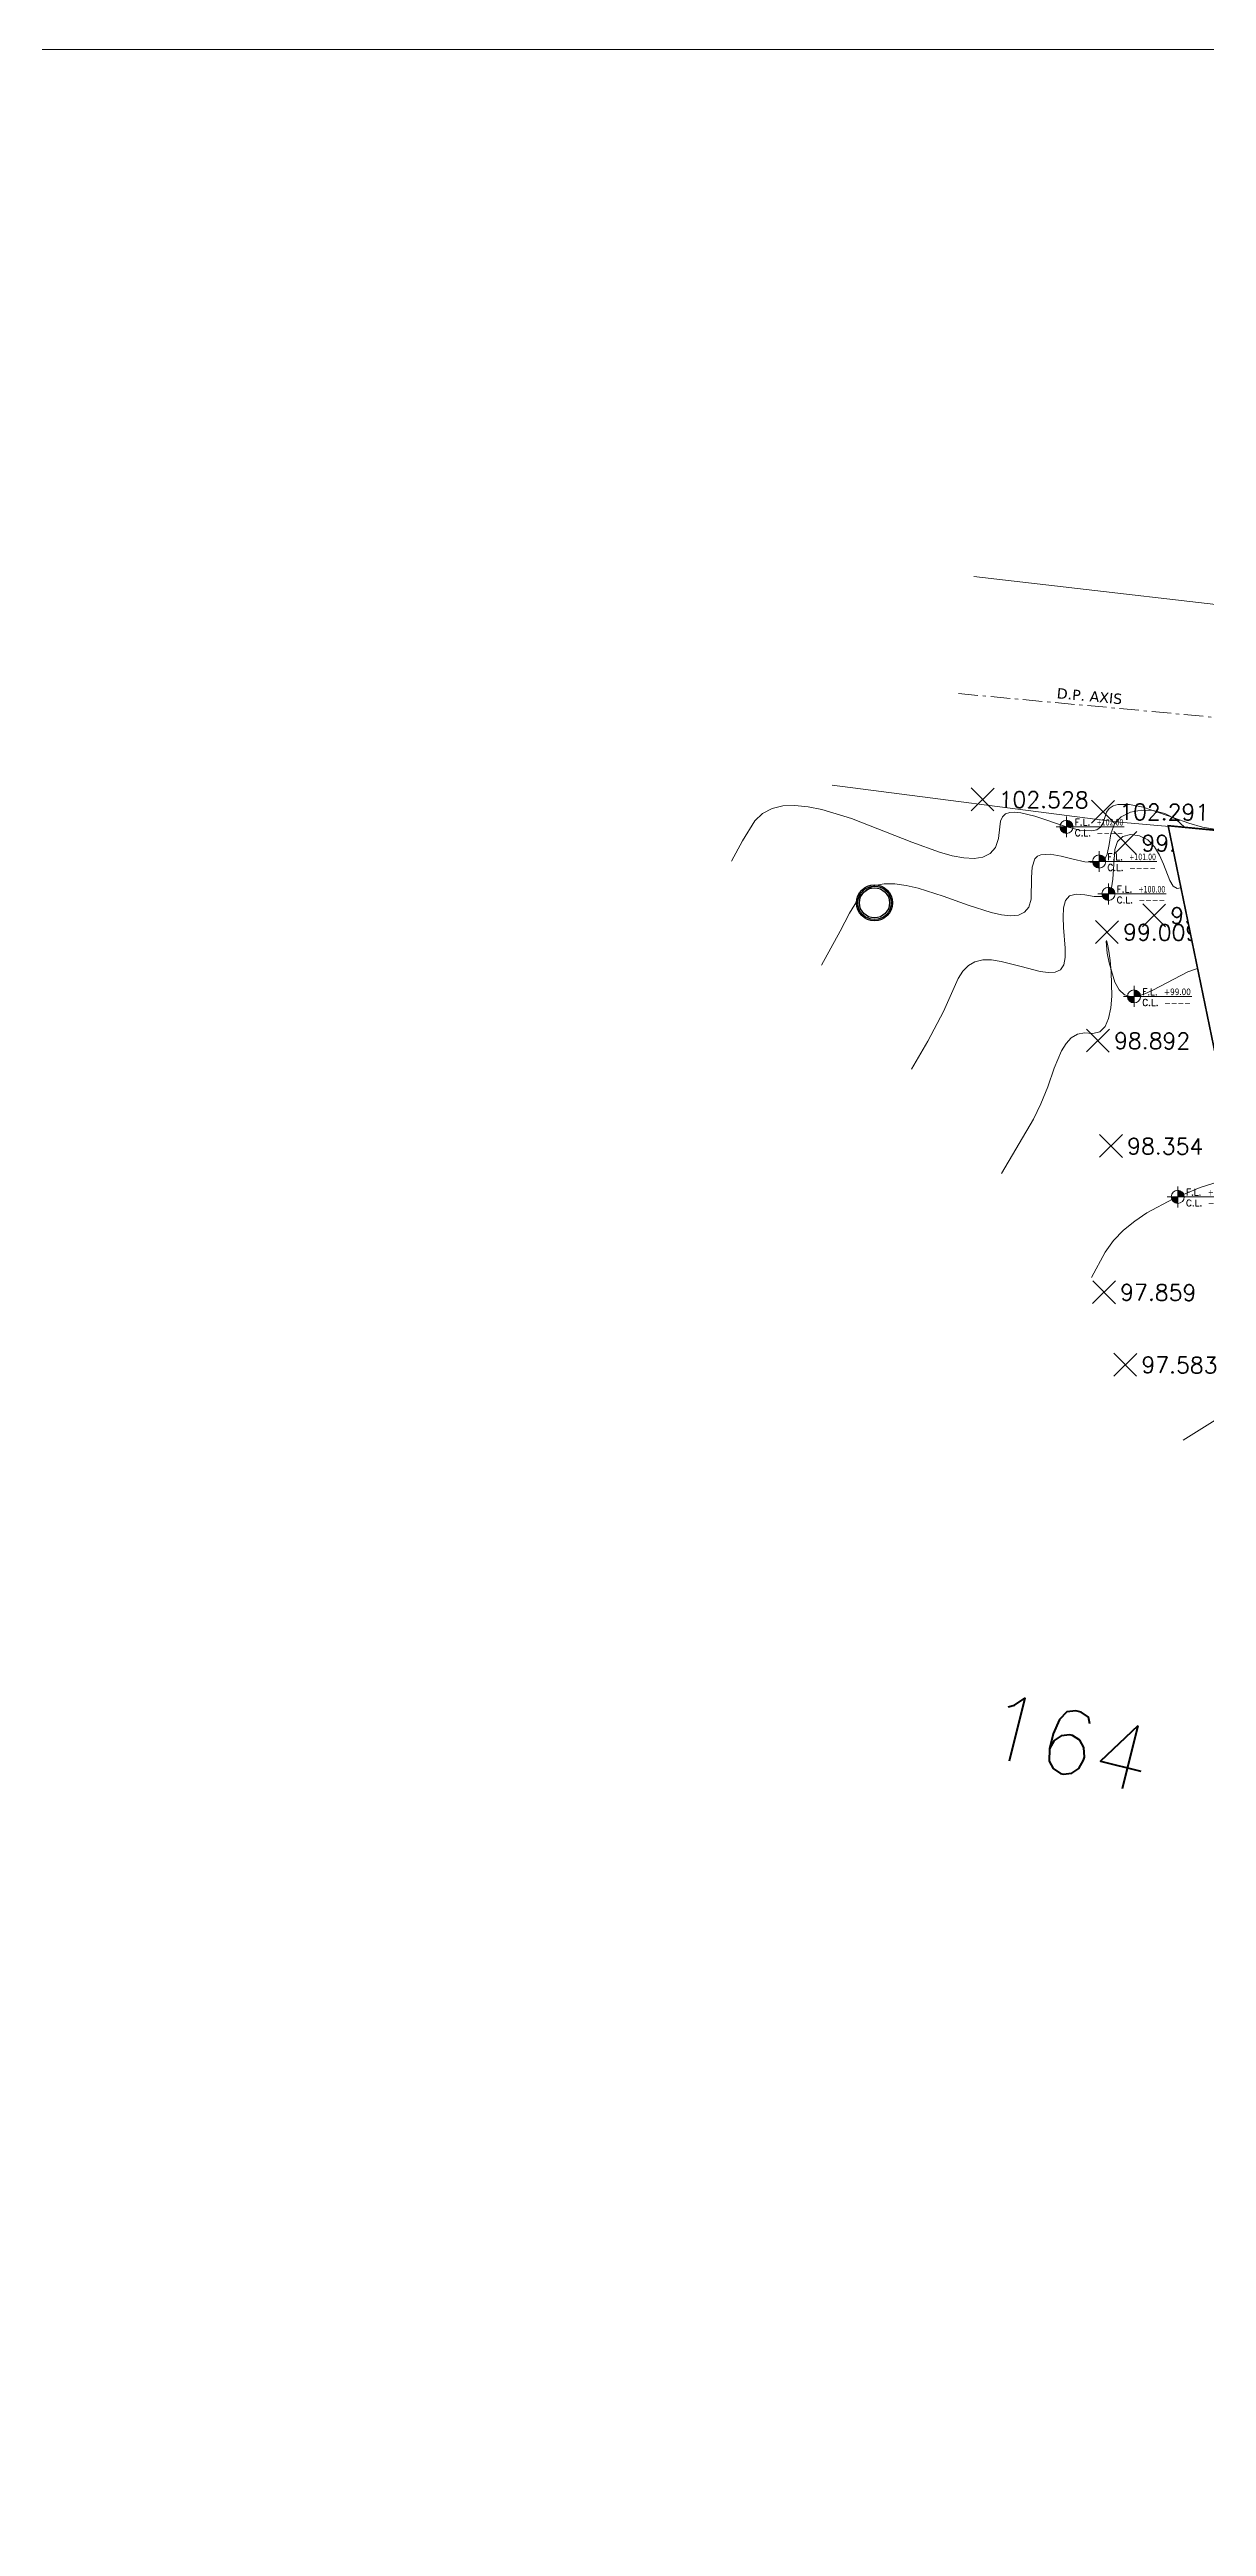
# Model space of a CAD drawing. Header units: inches. Extents: x -48 to 777, y -156 to 510.
# Drawn here: x 251 to 286.8, y 110.9 to 187.6 of the extents above; entities that cross this region are included whole.
import ezdxf
from ezdxf.enums import TextEntityAlignment as Align

# ---------------------------------------------------------------- set-up
doc = ezdxf.new("R2010")
doc.units = ezdxf.units.IN
doc.header["$MEASUREMENT"] = 0
doc.set_wipeout_variables(frame=1)
for name, pattern in [('ACAD_ISO10W100', [18, 12, -3, 0, -3]), ('HIDDEN', [0.375, 0.25, -0.125]), ('NUHA', [1.45, 0.75, -0.25, 0.2, -0.25])]:
    doc.linetypes.add(name, pattern=pattern)
for name, color, linetype, lineweight in [('A-DIM', 9, 'Continuous', 5), ('A-HIDDEN', 254, 'HIDDEN', 5), ('A-LEVELS', 139, 'Continuous', 20), ('A-LIMIT LOT', 235, 'ACAD_ISO10W100', 20), ('A-LIMIT ROAD', 69, 'Continuous', 20), ('A-NOTES', 151, 'Continuous', 20), ('A-SIGNS1', 20, 'Continuous', 15), ('A-SIGNS2', 30, 'Continuous', 15), ('A-TEXT', 50, 'Continuous', 15)]:
    doc.layers.add(name, color=color, linetype=linetype, lineweight=lineweight)
doc.layers.add('pts pc', color=7, linetype='Continuous')
doc.styles.add('2mm', font='simplex.shx', dxfattribs={"height": 0.5})
doc.styles.add('5mm', font='simplex_.ttf', dxfattribs={"height": 5})
doc.styles.add('ROMAND', font='verdana.ttf')
doc.styles.add('ROMANS', font='romans__.ttf', dxfattribs={"height": 0.14})

# ---------------------------------------------------------------- blocks, each defined once
blk = doc.blocks.new('GXFHGCGFCD')
at = {"layer": 'A-SIGNS1', "linetype": 'NUHA'}
h = blk.add_hatch(color=256, dxfattribs=at)
h.paths.add_polyline_path([(90.382, 61.33), (90.382, 61.17), (90.542, 61.17, 0.414214)])
h.paths.add_polyline_path([(90.382, 61.17), (90.222, 61.17, 0.414214), (90.382, 61.01)])
at = {"layer": 'A-SIGNS1'}
for p, q in [((90.126, 61.17), (91.79, 61.17)), ((90.382, 60.914), (90.382, 61.426))]:
    blk.add_line(p, q, dxfattribs=at)
blk.add_circle((90.382, 61.17), 0.16, dxfattribs=at)
blk = doc.blocks.new('DGXFHXFGDFD')
at = {"layer": 'A-SIGNS1'}
blk.add_blockref('GXFHGCGFCD', (0, 0), dxfattribs=at)
at = {"layer": 'A-SIGNS2', "linetype": 'NUHA', "style": 'ROMANS'}
for s, p in [('C.L.', (90.583, 60.941)), ('F.L.', (90.583, 61.203))]:
    blk.add_text(s, height=0.16, dxfattribs=at).set_placement(p)
at = {"layer": 'A-SIGNS2', "style": 'ROMANS', "width": 0.910135, "flags": 4}
for tag, p, p2 in [('NIV.BETON', (91.116, 60.941), (91.79, 60.941)), ('NIV.FINI', (91.116, 61.203), (91.79, 61.203))]:
    blk.add_attdef(tag, text='', height=0.16, dxfattribs=at).set_placement(p, p2, align=Align.FIT)
blk = doc.blocks.new('LOT 688  TOPOGRAPHIC PLAN')
blk.add_circle((-316005.9171, -27895.93821), 0.55739)
at = {"layer": 'A-LEVELS', "linetype": 'Continuous'}
for points in [[(-316010.34114, -27894.64581), (-316010.00251, -27894.01943), (-316009.62351, -27893.40383), (-316009.37992, -27893.17021), (-316009.08748, -27893.01798), (-316008.7518, -27892.93897), (-316008.37881, -27892.92432), (-316007.97444, -27892.96518), (-316007.54463, -27893.05271), (-316006.6324, -27893.33239), (-316004.76361, -27894.06247), (-316003.90195, -27894.37129), (-316003.51007, -27894.48068), (-316003.15206, -27894.54826), (-316002.83385, -27894.56517), (-316002.56138, -27894.52258), (-316002.34059, -27894.41164), (-316002.17739, -27894.22349), (-316002.07772, -27893.94929), (-316002.04, -27893.58977), (-316002.01605, -27893.41372), (-316001.95978, -27893.27679), (-316001.86426, -27893.18783), (-316001.73395, -27893.14124), (-316001.57362, -27893.13104), (-316001.38803, -27893.15127), (-316000.96012, -27893.25911), (-316000.0107, -27893.57714), (-315999.5654, -27893.69179), (-315999.1905, -27893.71318), (-315999.04136, -27893.67397), (-315998.92411, -27893.59353), (-315998.84351, -27893.46589), (-315998.79683, -27893.29467), (-315998.74187, -27893.13398), (-315998.65411, -27893.01538), (-315998.53605, -27892.93585), (-315998.39102, -27892.89133), (-315998.03347, -27892.89091), (-315997.60824, -27892.98143), (-315996.66184, -27893.30447), (-315996.19421, -27893.47158), (-315995.766, -27893.59882), (-315995.40397, -27893.65349)], [(-316007.5579, -27897.86741), (-316006.97798, -27896.81437), (-316006.69092, -27896.25364), (-316006.36504, -27895.72494), (-316006.15768, -27895.52825), (-316005.90678, -27895.4032), (-316005.61537, -27895.34633), (-316005.29036, -27895.34757), (-316004.93862, -27895.39684), (-316004.56705, -27895.48407), (-316003.79195, -27895.73212), (-316003.02018, -27896.01112), (-316002.30684, -27896.24048), (-316001.9893, -27896.31136), (-316001.70703, -27896.33962), (-316001.46692, -27896.31516), (-316001.27585, -27896.22793), (-316001.14072, -27896.06784), (-316001.06838, -27895.82488), (-316001.05622, -27895.15648), (-316001.0371, -27894.82978), (-316000.95335, -27894.57779), (-316000.8742, -27894.49608), (-316000.76692, -27894.44805), (-316000.48419, -27894.4336), (-316000.13983, -27894.49289), (-315999.76893, -27894.5838), (-315999.4066, -27894.66421), (-315999.08795, -27894.69199), (-315998.84808, -27894.62503), (-315998.76847, -27894.54306), (-315998.71562, -27894.42803), (-315998.6575, -27894.13068), (-315998.60653, -27893.79859), (-315998.49541, -27893.49756), (-315998.28608, -27893.27282), (-315997.99834, -27893.12875), (-315997.65882, -27893.06495), (-315997.29414, -27893.08101), (-315996.93091, -27893.17654), (-315996.59576, -27893.35111), (-315996.31531, -27893.60434), (-315996.11265, -27893.93039), (-315995.9661, -27894.25485), (-315995.89754, -27894.37855), (-315995.82329, -27894.45617), (-315995.73684, -27894.47282), (-315995.63545, -27894.42812)], [(-316001.99141, -27904.31061), (-316000.99946, -27902.63307), (-316000.76869, -27902.16032), (-316000.55746, -27901.62691), (-316000.35708, -27901.04892), (-316000.1287, -27900.51413), (-315999.99073, -27900.29307), (-315999.82983, -27900.11897), (-315999.6407, -27900.00388), (-315999.41801, -27899.95985), (-315999.16598, -27899.97879), (-315998.94736, -27899.92927), (-315998.78659, -27899.76575), (-315998.67648, -27899.51181), (-315998.60967, -27899.19147), (-315998.5788, -27898.82873), (-315998.59543, -27898.0721), (-315998.6282, -27897.72622), (-315998.66745, -27897.43397), (-315998.70583, -27897.21936), (-315998.73596, -27897.1064), (-315998.75051, -27897.1189), (-315998.74411, -27897.26036), (-315998.71503, -27897.49686), (-315998.66196, -27897.79047), (-315998.47852, -27898.39721), (-315998.3455, -27898.63445), (-315998.18362, -27898.782), (-315997.99514, -27898.84101), (-315997.78359, -27898.82692), (-315997.55252, -27898.75521), (-315997.30548, -27898.64136), (-315996.22863, -27898.07431), (-315995.95499, -27897.98205), (-315995.68661, -27897.94009), (-315995.17065, -27897.9811)], [(-315999.20817, -27907.53221), (-315998.78537, -27906.74548), (-315998.52355, -27906.38893), (-315998.2144, -27906.06936), (-315997.86671, -27905.78353), (-315997.48928, -27905.52822), (-315996.6804, -27905.09625), (-315995.84485, -27904.75064), (-315994.99361, -27904.47902)], [(-315996.37243, -27912.56863), (-315994.06274, -27911.11991)]]:
    blk.add_lwpolyline(points, dxfattribs=at)
at = {"layer": 'A-LEVELS', "color": 209, "linetype": 'Continuous'}
blk.add_lwpolyline([(-316004.77465, -27901.08901), (-316004.27276, -27900.21677), (-316003.78649, -27899.30078), (-316003.32458, -27898.27477), (-316003.18093, -27898.05707), (-316003.01186, -27897.88072), (-316002.81025, -27897.75868), (-316002.57032, -27897.70178), (-316002.29717, -27897.70344), (-316002.00119, -27897.74858), (-316001.38247, -27897.90874), (-316000.79761, -27898.06114), (-316000.54395, -27898.09658), (-316000.33005, -27898.08466), (-316000.16634, -27898.01025), (-316000.06299, -27897.85854), (-316000.01876, -27897.62984), (-316000.01679, -27897.34513), (-316000.06759, -27896.69761), (-316000.08436, -27896.37976), (-316000.07137, -27896.09582), (-316000.01062, -27895.86829), (-315999.8841, -27895.71964), (-315999.67613, -27895.66949), (-315999.40579, -27895.69471), (-315999.11891, -27895.73915), (-315998.86206, -27895.74583), (-315998.68003, -27895.65988), (-315998.58122, -27895.47004), (-315998.53974, -27895.20621), (-315998.52831, -27894.89989), (-315998.48664, -27894.28586), (-315998.40189, -27894.04115), (-315998.23838, -27893.8799), (-315997.994, -27893.82156), (-315997.7164, -27893.86172), (-315997.45904, -27893.99312), (-315997.25645, -27894.20226), (-315997.10078, -27894.46182), (-315996.97846, -27894.74253), (-315996.77952, -27895.25048), (-315996.67573, -27895.41924), (-315996.55101, -27895.4924), (-315996.39767, -27895.45923), (-315996.2184, -27895.34161), (-315995.79711, -27894.95388), (-315995.3172, -27894.53096)], dxfattribs=at)
at = {"layer": 'A-LIMIT LOT', "linetype": 'Continuous', "const_width": 0.1}
blk.add_lwpolyline([(-315996.80172, -27893.57917), (-315985.1164, -27950.2257), (-315970.22923, -27937.16678), (-315964.6636, -27941.43051), (-315964.08799, -27936.87852), (-315969.32038, -27930.53073), (-315969.32038, -27896.23659), (-315996.80172, -27893.57917)], dxfattribs=at)
at = {"layer": 'A-LIMIT ROAD', "linetype": 'Continuous'}
for points in [[(-315992.15526, -27887.07533), (-316002.84459, -27885.83384)], [(-315998.45513, -27893.43141), (-316007.22571, -27892.29341)], [(-315998.45513, -27893.43141), (-315996.80172, -27893.57917)]]:
    blk.add_lwpolyline(points, dxfattribs=at)
at = {"layer": 'pts pc', "linetype": 'Continuous'}
for points in [[(-316002.22064, -27892.38548), (-316002.93142, -27893.08868)], [(-316002.22443, -27893.09247), (-316002.92763, -27892.38169)], [(-315998.49264, -27892.76747), (-315999.20342, -27893.47067)], [(-315998.49643, -27893.47446), (-315999.19963, -27892.76368)], [(-315997.80482, -27893.73517), (-315998.5156, -27894.43837)], [(-315997.80861, -27894.44216), (-315998.51181, -27893.73138)], [(-315996.9128, -27895.97398), (-315997.62358, -27896.67718)], [(-315996.91659, -27896.68097), (-315997.61979, -27895.97019)], [(-315998.3716, -27896.49217), (-315999.08238, -27897.19537)], [(-315998.37539, -27897.19916), (-315999.07859, -27896.48838)], [(-315998.6516, -27899.84872), (-315999.36238, -27900.55192)], [(-315998.65539, -27900.55571), (-315999.35859, -27899.84493)], [(-315998.24608, -27903.10994), (-315998.95686, -27903.81314)], [(-315998.24987, -27903.81693), (-315998.95307, -27903.10615)], [(-315998.46034, -27907.63485), (-315999.17112, -27908.33805)], [(-315998.46413, -27908.34184), (-315999.16733, -27907.63106)], [(-315997.80536, -27909.8794), (-315998.51614, -27910.5826)], [(-315997.80915, -27910.58639), (-315998.51235, -27909.87561)]]:
    blk.add_lwpolyline(points, dxfattribs=at)
at = {"layer": 'pts pc'}
for centre, radius in [((-316005.9171, -27895.93821), 0.5174), ((-316005.91824, -27895.93821), 0.46554)]:
    blk.add_circle(centre, radius, dxfattribs=at)
at = {"layer": 'A-SIGNS1'}
ref = blk.add_blockref('DGXFHXFGDFD', (-316114.50924, -27971.10049), dxfattribs=dict(at, xscale=1.267200000000003, yscale=1.267200000000003, zscale=1.267200000000003))
ref.add_attrib('NIV.FINI', '+102.00', dxfattribs={"layer": 'A-SIGNS2', "height": 0.202752, "style": 'ROMAND', "width": 0.680836}).set_placement((-315999.04722, -27893.54387), (-315998.21925, -27893.54387), align=Align.FIT)
ref.add_attrib('NIV.BETON', '----', dxfattribs={"layer": 'A-SIGNS2', "height": 0.202752, "style": 'ROMAND', "width": 1.634557}).set_placement((-315999.04722, -27893.87564), (-315998.21925, -27893.87564), align=Align.FIT)
at = {"layer": 'A-NOTES', "linetype": 'Continuous', "style": '5mm'}
blk.add_text('164', height=2, rotation=346.2456335, dxfattribs=at).set_placement((-316002.66321, -27922.27149))
at = {"layer": 'A-TEXT', "insert": (-316000.26204, -27889.28746), "char_height": 0.32, "width": 71.8076328, "attachment_point": 1, "rotation": 354.6962451, "style": 'ROMAND'}
blk.add_mtext('D.P. AXIS', dxfattribs=at)
at = {"layer": 'pts pc', "color": 1, "char_height": 0.5, "attachment_point": 1, "rotation": 359.6928524, "style": '2mm'}
for s, insert, width in [('\\Fsimplex.shx;\\W1.0000000000;\\T1.0000000000;\\o\\l102.528', (-316002.0747, -27892.48976), 3.452381), ('\\Fsimplex.shx;\\W1.0000000000;\\T1.0000000000;\\o\\l102.291', (-315998.3467, -27892.87175), 3.3571429), ('\\Fsimplex.shx;\\W1.0000000000;\\T1.0000000000;\\o\\l99.486', (-315997.65887, -27893.83945), 3.0714286), ('\\Fsimplex.shx;\\W1.0000000000;\\T1.0000000000;\\o\\l99.009', (-315998.22566, -27896.59645), 3.0714286), ('\\Fsimplex.shx;\\W1.0000000000;\\T1.0000000000;\\o\\l99.165', (-315996.76686, -27896.07827), 2.9761905), ('\\Fsimplex.shx;\\W1.0000000000;\\T1.0000000000;\\o\\l98.892', (-315998.50566, -27899.953), 3.0714286), ('\\Fsimplex.shx;\\W1.0000000000;\\T1.0000000000;\\o\\l98.354', (-315998.10013, -27903.21422), 3.0714286), ('\\Fsimplex.shx;\\W1.0000000000;\\T1.0000000000;\\o\\l97.859', (-315998.31439, -27907.73914), 3.0714286), ('\\Fsimplex.shx;\\W1.0000000000;\\T1.0000000000;\\o\\l97.583', (-315997.65942, -27909.98368), 3.0714286)]:
    blk.add_mtext(s, dxfattribs=dict(at, insert=insert, width=width))
at = {"linetype": 'Continuous'}
blk.add_wipeout([(-315996.80172, -27893.57917), (-315969.32038, -27896.23659), (-315969.32038, -27930.53073), (-315964.08799, -27936.87852), (-315964.6636, -27941.43051), (-315970.22923, -27937.16678), (-315985.1164, -27950.2257)], dxfattribs=at).dxf.layer = 'A-LIMIT LOT'
at = {"layer": 'A-HIDDEN', "linetype": 'ACAD_ISO10W100', "ltscale": 0.05}
blk.add_line((-316003.31537, -27889.46215), (-315961.40493, -27893.35283), dxfattribs=at)
at = {"layer": 'A-SIGNS1'}
ref = blk.add_blockref('DGXFHXFGDFD', (-316113.49992, -27972.17327), dxfattribs=dict(at, xscale=1.267200000000003, yscale=1.267200000000003, zscale=1.267200000000003))
ref.add_attrib('NIV.FINI', '+101.00', dxfattribs={"layer": 'A-SIGNS2', "height": 0.202752, "style": 'ROMAND', "width": 0.680836}).set_placement((-315998.0379, -27894.61666), (-315997.20993, -27894.61666), align=Align.FIT)
ref.add_attrib('NIV.BETON', '----', dxfattribs={"layer": 'A-SIGNS2', "height": 0.202752, "style": 'ROMAND', "width": 1.634557}).set_placement((-315998.0379, -27894.94842), (-315997.20993, -27894.94842), align=Align.FIT)
ref = blk.add_blockref('DGXFHXFGDFD', (-316113.21193, -27973.17464), dxfattribs=dict(at, xscale=1.267200000000003, yscale=1.267200000000003, zscale=1.267200000000003))
ref.add_attrib('NIV.FINI', '+100.00', dxfattribs={"layer": 'A-SIGNS2', "height": 0.202752, "style": 'ROMAND', "width": 0.680836}).set_placement((-315997.74991, -27895.61803), (-315996.92194, -27895.61803), align=Align.FIT)
ref.add_attrib('NIV.BETON', '----', dxfattribs={"layer": 'A-SIGNS2', "height": 0.202752, "style": 'ROMAND', "width": 1.634557}).set_placement((-315997.74991, -27895.9498), (-315996.92194, -27895.9498), align=Align.FIT)
ref = blk.add_blockref('DGXFHXFGDFD', (-316112.42126, -27976.34873), dxfattribs=dict(at, xscale=1.267200000000003, yscale=1.267200000000003, zscale=1.267200000000003))
ref.add_attrib('NIV.FINI', '+99.00', dxfattribs={"layer": 'A-SIGNS2', "height": 0.202752, "style": 'ROMAND', "width": 0.797031}).set_placement((-315996.95924, -27898.79211), (-315996.13128, -27898.79211), align=Align.FIT)
ref.add_attrib('NIV.BETON', '----', dxfattribs={"layer": 'A-SIGNS2', "height": 0.202752, "style": 'ROMAND', "width": 1.634557}).set_placement((-315996.95924, -27899.12388), (-315996.13128, -27899.12388), align=Align.FIT)
ref = blk.add_blockref('DGXFHXFGDFD', (-316111.06787, -27982.55128), dxfattribs=dict(at, xscale=1.267200000000003, yscale=1.267200000000003, zscale=1.267200000000003))
ref.add_attrib('NIV.FINI', '+98.00', dxfattribs={"layer": 'A-SIGNS2', "height": 0.202752, "style": 'ROMAND', "width": 0.797031}).set_placement((-315995.60586, -27904.99466), (-315994.77789, -27904.99466), align=Align.FIT)
ref.add_attrib('NIV.BETON', '----', dxfattribs={"layer": 'A-SIGNS2', "height": 0.202752, "style": 'ROMAND', "width": 1.634557}).set_placement((-315995.60586, -27905.32643), (-315994.77789, -27905.32643), align=Align.FIT)

msp = doc.modelspace()

# ---------------------------------------------------------------- block references
at = {"layer": 'pts pc'}
msp.add_blockref('LOT 688  TOPOGRAPHIC PLAN', (316282.44716, 28057.10823), dxfattribs=at)

# ---------------------------------------------------------------- next in the draw order: linework, layer by layer
at = {"layer": 'A-DIM'}
msp.add_lwpolyline([(663.20624, 187.57649), (-47.69669, 187.57649), (-47.69669, 68.94616), (663.20624, 68.94616)], close=True, dxfattribs=at)

doc.saveas('drawing.dxf')
